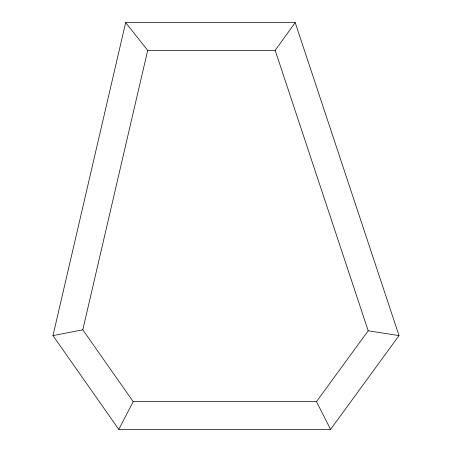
<?xml version="1.0" encoding="UTF-8"?>
<svg xmlns="http://www.w3.org/2000/svg" width="452" height="452" viewBox="0 0 452 452"><rect width="100%" height="100%" fill="white"/><g stroke="black" fill="none" stroke-linecap="round" stroke-linejoin="round"><path stroke-width="0.68" d="M52.98 335.61L125.65 22.6L295.207 22.6L399.02 335.61L330.57 429.4L118.769 429.4L52.98 335.61L82.806 329.819L147.691 50.341L125.65 22.6M118.769 429.4L133.199 401.658L316.473 401.658L368.194 330.791L275.178 50.341L295.207 22.6M147.691 50.341L275.178 50.341M368.194 330.791L399.02 335.61M82.806 329.819L133.199 401.658M316.473 401.658L330.57 429.4"/></g></svg>
